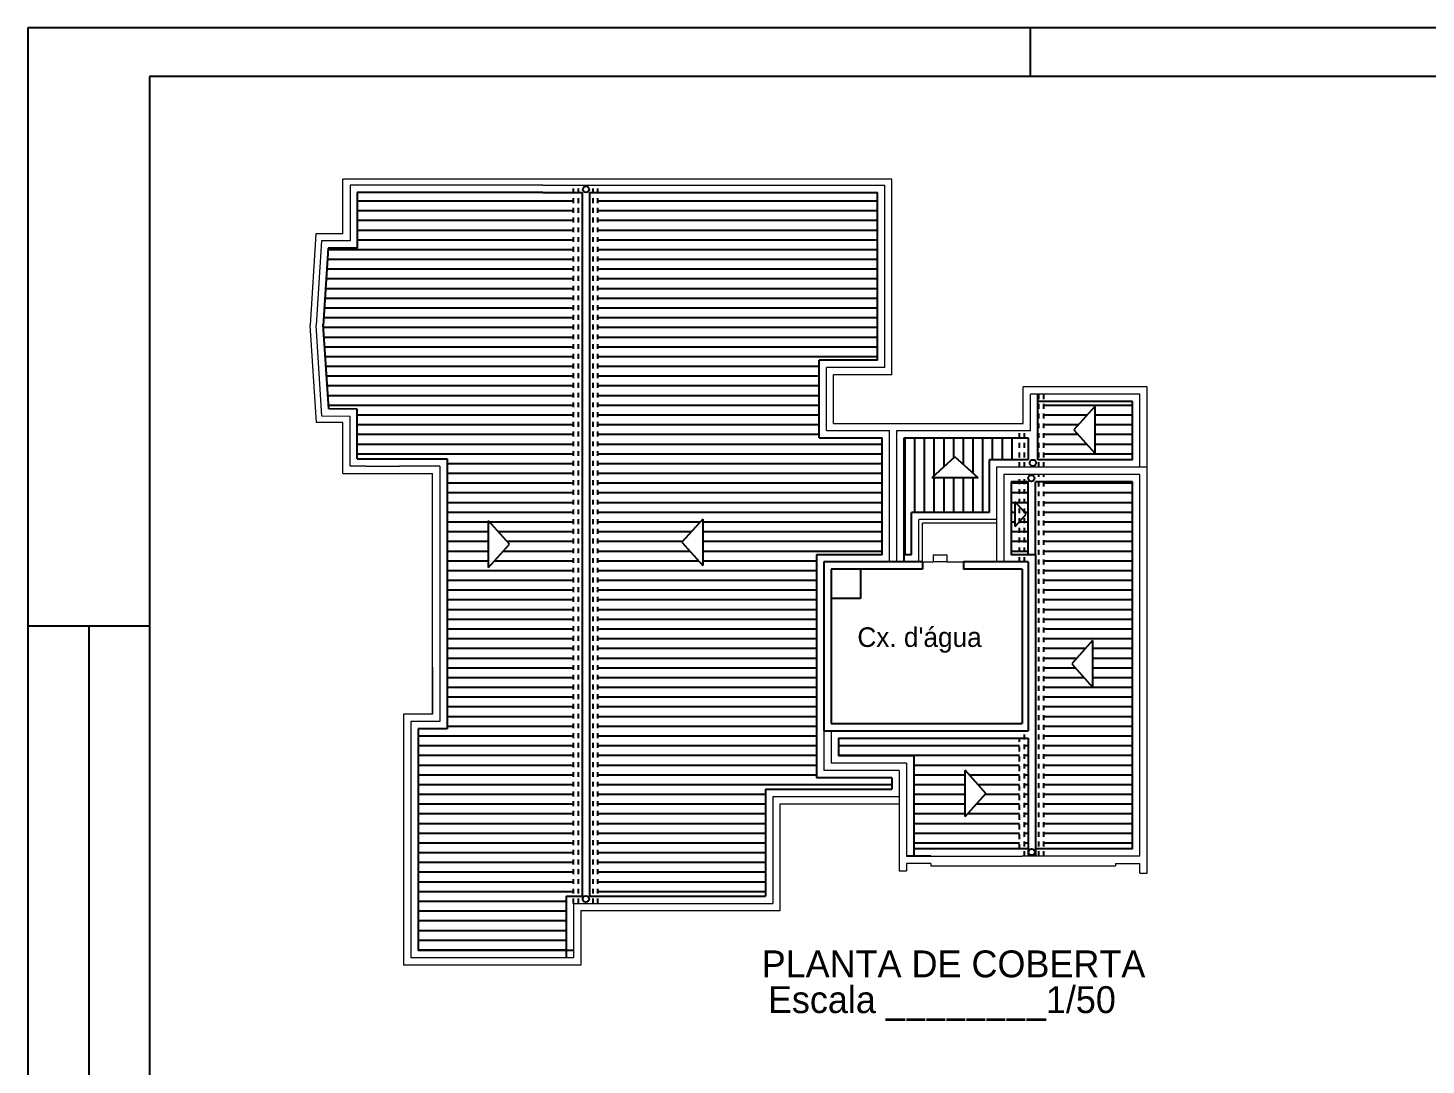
# Model space of a CAD drawing. Header units: millimetres. Extents: x 261 to 1016, y 850 to 1468.
# Drawn here: x 260.7 to 289.46, y 884.99 to 906.31 of the extents above; entities that cross this region are included whole.
import ezdxf

# ---------------------------------------------------------------- set-up
doc = ezdxf.new("R2010")
doc.units = ezdxf.units.MM
doc.linetypes.add('HIDDEN', pattern=[0.375, 0.25, -0.125])
for name, color, linetype in [('Alvenaria', 7, 'Continuous'), ('Esquadrias', 5, 'Continuous'), ('Paredebaix', 4, 'Continuous'), ('Piso', 1, 'Continuous'), ('Projeção', 8, 'HIDDEN'), ('Texto', 2, 'Continuous')]:
    doc.layers.add(name, color=color, linetype=linetype)
doc.styles.add('sandra', font='stylu.ttf', dxfattribs={"height": 0.1})
pattern_1 = [(0, (-163.05337, 81.15697), (0, 0.2), [])]

msp = doc.modelspace()

# ---------------------------------------------------------------- hatches: boundary and pattern name
at = {"layer": 'Piso'}
h = msp.add_hatch(dxfattribs=at)
h.set_pattern_fill('_USER,_O', color=256, scale=0.2, pattern_type=0)
h.set_pattern_definition(pattern_1)
h.paths.add_polyline_path([(271.925, 902.932), (271.295, 902.932), (267.475, 902.932), (267.475, 901.782), (266.877, 901.782), (266.776, 900.202), (266.886, 898.479), (267.475, 898.475), (267.475, 897.452), (269.325, 897.452), (269.325, 891.902), (268.725, 891.902), (268.725, 887.342), (271.775, 887.342), (271.775, 888.462), (271.925, 888.462)])
h.paths.add_polyline_path([(270.177, 896.175), (270.606, 895.697), (270.177, 895.219)], flags=16)
h = msp.add_hatch(dxfattribs=at)
h.set_pattern_fill('_USER,_O', color=256, scale=0.2, pattern_type=0)
h.set_pattern_definition(pattern_1)
h.paths.add_polyline_path([(276.975, 897.882), (276.975, 899.482), (278.175, 899.482), (278.175, 902.932), (272.425, 902.932), (272.425, 888.462), (275.875, 888.462), (275.875, 890.662), (278.475, 890.662), (278.475, 890.893), (276.925, 890.893), (276.925, 895.482), (278.275, 895.482), (278.275, 897.882)])
h.paths.add_polyline_path([(274.584, 896.215), (274.584, 895.259), (274.155, 895.737)], flags=16)
h = msp.add_hatch(dxfattribs=at)
h.set_pattern_fill('_USER,_O', color=256, scale=0.2, pattern_type=0)
h.set_pattern_definition(pattern_1)
h.paths.add_polyline_path([(283.425, 898.632), (281.6, 898.632), (281.6, 897.432), (283.425, 897.432)])
h.paths.add_polyline_path([(282.648, 897.572), (282.219, 898.05), (282.648, 898.528)], flags=16)
h.paths.add_polyline_path([(281.475, 897.432), (281.5, 897.432), (281.5, 898.632), (281.475, 898.632)])
h = msp.add_hatch(dxfattribs=at)
h.set_pattern_fill('_USER,_O', color=256, scale=0.2, angle=90, pattern_type=0)
h.set_pattern_definition([(90, (-163.05337, 81.15697), (-0.2, 1e-17), [])])
h.paths.add_polyline_path([(280.475, 896.352), (280.475, 897.432), (281.1, 897.432), (281.1, 897.882), (278.725, 897.882), (278.725, 895.482), (278.875, 895.482), (278.875, 896.352)])
h.paths.add_polyline_path([(279.292, 897.062), (279.77, 897.491), (280.248, 897.062)], flags=16)
h.paths.add_polyline_path([(281.275, 897.882), (281.2, 897.882), (281.2, 897.432), (281.275, 897.432)])
h = msp.add_hatch(dxfattribs=at)
h.set_pattern_fill('_USER,_O', color=256, scale=0.2, pattern_type=0)
h.set_pattern_definition(pattern_1)
h.paths.add_polyline_path([(280.925, 895.482), (281.1, 895.482), (281.1, 896.166), (281.008, 896.063), (281.008, 896.57), (281.1, 896.466), (281.1, 896.982), (280.925, 896.982)])
h.paths.add_polyline_path([(281.1, 896.466), (281.2, 896.355), (281.2, 896.982), (281.1, 896.982)])
h.paths.add_polyline_path([(281.2, 896.278), (281.1, 896.166), (281.1, 895.482), (281.2, 895.482)])
h.paths.add_polyline_path([(281.275, 896.982), (281.2, 896.982), (281.2, 896.355), (281.235, 896.316), (281.2, 896.278), (281.2, 895.482), (281.275, 895.482)])
h = msp.add_hatch(dxfattribs=at)
h.set_pattern_fill('_USER,_O', color=256, scale=0.2, pattern_type=0)
h.set_pattern_definition(pattern_1)
h.paths.add_polyline_path([(283.425, 896.982), (281.6, 896.982), (281.6, 889.432), (283.425, 889.432)])
h.paths.add_polyline_path([(282.604, 893.714), (282.604, 892.758), (282.175, 893.236)], flags=16)
h = msp.add_hatch(dxfattribs=at)
h.set_pattern_fill('_USER,_O', color=256, scale=0.2, pattern_type=0)
h.set_pattern_definition(pattern_1)
h.paths.add_polyline_path([(277.375, 891.712), (277.375, 891.343), (278.925, 891.343), (278.925, 889.432), (281.1, 889.432), (281.1, 891.712)])
h.paths.add_polyline_path([(279.979, 891.051), (280.408, 890.573), (279.979, 890.095)], flags=16)
h.paths.add_polyline_path([(281.2, 889.432), (281.275, 889.432), (281.275, 891.712), (281.2, 891.712)])

# ---------------------------------------------------------------- linework, layer by layer
at = {"layer": 'Alvenaria'}
for p, q in [((263.199, 905.312), (263.199, 865.312)), ((319.099, 905.312), (263.199, 905.312)), ((282.648, 898.528), (282.219, 898.05)), ((282.648, 898.528), (282.648, 897.572)), ((282.219, 898.05), (282.648, 897.572)), ((279.77, 897.491), (279.292, 897.062)), ((280.248, 897.062), (279.77, 897.491)), ((280.248, 897.062), (279.292, 897.062)), ((281.008, 896.063), (281.008, 896.57)), ((281.235, 896.316), (281.008, 896.57)), ((281.008, 896.063), (281.235, 896.316)), ((270.177, 895.219), (270.177, 896.175)), ((270.606, 895.697), (270.177, 896.175)), ((274.584, 896.215), (274.155, 895.737)), ((274.584, 896.215), (274.584, 895.259)), ((274.155, 895.737), (274.584, 895.259)), ((270.177, 895.219), (270.606, 895.697)), ((277.075, 895.332), (277.075, 891.862)), ((279.105, 895.332), (277.075, 895.332)), ((277.225, 895.182), (277.225, 892.012)), ((278.417, 895.182), (277.225, 895.182)), ((277.825, 895.182), (277.825, 894.582)), ((279.105, 895.182), (278.417, 895.182)), ((279.105, 895.332), (279.105, 895.182)), ((281.275, 895.332), (279.948, 895.332)), ((279.948, 895.332), (279.948, 895.182)), ((281.155, 895.182), (279.948, 895.182)), ((281.155, 895.182), (281.155, 892.832)), ((281.275, 895.332), (281.275, 891.862)), ((277.825, 894.582), (277.225, 894.582)), ((282.604, 893.714), (282.175, 893.236)), ((282.604, 893.714), (282.604, 892.758)), ((282.175, 893.236), (282.604, 892.758)), ((281.155, 892.832), (281.155, 892.012)), ((277.225, 892.012), (281.155, 892.012)), ((277.075, 891.862), (281.275, 891.862)), ((279.979, 890.095), (279.979, 891.051)), ((280.408, 890.573), (279.979, 891.051)), ((279.979, 890.095), (279.979, 891.051)), ((279.979, 891.051), (280.408, 890.573)), ((279.979, 890.095), (280.408, 890.573)), ((280.408, 890.573), (279.979, 890.095))]:
    msp.add_line(p, q, dxfattribs=at)
at = {"layer": 'Esquadrias', "lineweight": 0}
for p, q in [((278.475, 903.202), (267.175, 903.202)), ((267.175, 902.082), (267.175, 903.202)), ((278.475, 899.332), (278.475, 903.202)), ((267.325, 903.082), (267.325, 901.932)), ((271.295, 903.082), (267.325, 903.082)), ((271.295, 903.082), (278.325, 903.082)), ((278.325, 899.332), (278.325, 903.082)), ((266.625, 902.082), (266.505, 900.202)), ((267.175, 902.082), (266.625, 902.082)), ((266.736, 901.932), (266.626, 900.202)), ((267.325, 901.932), (266.736, 901.932)), ((266.633, 898.202), (266.505, 900.202)), ((266.745, 898.33), (266.626, 900.202)), ((277.125, 898.032), (277.125, 899.332)), ((278.325, 899.332), (277.125, 899.332)), ((277.275, 898.182), (277.275, 899.182)), ((278.475, 899.182), (277.275, 899.182)), ((278.475, 899.182), (278.475, 899.332)), ((283.725, 898.932), (281.175, 898.932)), ((281.175, 898.182), (281.175, 898.932)), ((283.725, 888.932), (283.725, 898.932)), ((283.575, 898.782), (281.325, 898.782)), ((281.325, 898.032), (281.325, 898.782)), ((283.575, 897.282), (283.575, 898.782)), ((267.325, 898.326), (266.745, 898.33)), ((267.325, 897.302), (267.325, 898.326)), ((267.175, 898.202), (266.633, 898.202)), ((267.175, 897.152), (267.175, 898.202)), ((277.125, 898.032), (278.425, 898.032)), ((277.275, 898.182), (278.575, 898.182)), ((278.425, 895.332), (278.425, 898.032)), ((278.575, 898.182), (281.175, 898.182)), ((278.575, 895.332), (278.575, 898.032)), ((278.575, 898.032), (281.325, 898.032)), ((267.655, 897.302), (267.325, 897.302)), ((267.655, 897.302), (268.345, 897.302)), ((269.175, 897.302), (268.345, 897.302)), ((268.425, 897.302), (268.375, 897.302)), ((269.175, 897.302), (269.175, 892.052)), ((283.725, 897.282), (280.625, 897.282)), ((280.625, 897.282), (280.625, 896.202)), ((281.275, 897.282), (281.155, 897.282)), ((267.175, 897.152), (269.025, 897.152)), ((269.025, 892.202), (269.025, 897.152)), ((283.575, 897.132), (280.775, 897.132)), ((280.775, 897.132), (280.775, 895.332)), ((283.575, 891.912), (283.575, 897.132)), ((279.025, 895.332), (279.025, 896.202)), ((280.625, 896.202), (279.025, 896.202)), ((279.105, 895.332), (279.105, 896.132)), ((280.625, 896.132), (279.105, 896.132)), ((280.625, 896.202), (280.625, 896.132)), ((280.625, 896.132), (280.625, 895.332)), ((279.325, 895.48), (279.325, 895.332)), ((279.325, 895.48), (279.607, 895.48)), ((279.607, 895.48), (279.607, 895.332)), ((279.105, 895.332), (279.325, 895.332)), ((279.607, 895.332), (279.325, 895.332)), ((279.607, 895.332), (279.948, 895.332)), ((283.575, 894.282), (283.575, 894.432)), ((283.575, 892.782), (283.575, 894.282)), ((269.025, 893.167), (269.025, 892.202)), ((283.575, 889.282), (283.575, 892.662)), ((269.025, 892.202), (268.425, 892.202)), ((268.425, 892.202), (268.425, 887.042)), ((269.175, 892.052), (268.575, 892.052)), ((268.575, 892.052), (268.575, 887.192)), ((277.075, 891.862), (277.075, 891.043)), ((277.225, 891.862), (277.225, 891.193)), ((278.775, 891.193), (277.225, 891.193)), ((278.775, 891.193), (278.775, 889.282)), ((278.625, 891.043), (277.075, 891.043)), ((278.625, 891.043), (278.625, 889.182)), ((276.025, 890.512), (276.025, 888.312)), ((276.025, 890.512), (278.625, 890.512)), ((276.175, 890.362), (278.625, 890.362)), ((276.175, 888.162), (276.175, 890.362)), ((276.175, 890.362), (278.625, 890.362)), ((278.625, 889.182), (278.625, 888.982)), ((278.775, 889.282), (281.155, 889.282)), ((279.275, 889.132), (278.775, 889.132)), ((278.775, 889.132), (278.775, 888.982)), ((279.275, 889.132), (279.275, 889.082)), ((283.575, 889.282), (281.155, 889.282)), ((283.075, 889.132), (283.575, 889.132)), ((283.075, 889.132), (283.075, 889.082)), ((283.575, 888.932), (283.575, 889.132)), ((278.625, 888.982), (278.775, 888.982)), ((279.275, 889.082), (283.075, 889.082)), ((283.575, 888.932), (283.725, 888.932)), ((271.925, 888.312), (271.925, 887.192)), ((271.925, 888.312), (276.025, 888.312)), ((272.075, 888.162), (272.075, 887.262)), ((272.075, 888.162), (272.075, 887.042)), ((272.075, 888.162), (276.175, 888.162)), ((271.925, 887.192), (268.575, 887.192)), ((272.075, 887.042), (268.425, 887.042))]:
    msp.add_line(p, q, dxfattribs=at)
at = {"layer": 'Paredebaix'}
for p, q in [((260.699, 906.312), (260.699, 864.312)), ((320.099, 906.312), (260.699, 906.312)), ((281.319, 906.312), (281.319, 905.312)), ((267.475, 902.932), (267.475, 901.782)), ((271.295, 902.932), (267.475, 902.932)), ((271.295, 902.932), (272.1, 902.932)), ((272.1, 902.932), (272.1, 888.462)), ((272.25, 902.932), (278.175, 902.932)), ((272.25, 902.932), (272.25, 888.462)), ((278.175, 899.482), (278.175, 902.932)), ((266.877, 901.782), (266.775, 900.193)), ((267.475, 901.782), (266.877, 901.782)), ((266.886, 898.479), (266.775, 900.212)), ((276.975, 897.882), (276.975, 899.482)), ((278.175, 899.482), (276.975, 899.482)), ((281.475, 897.432), (281.475, 898.782)), ((283.425, 898.632), (281.475, 898.632)), ((283.425, 897.432), (283.425, 898.632)), ((267.475, 898.475), (266.886, 898.479)), ((267.475, 897.452), (267.475, 898.475)), ((276.975, 897.882), (278.275, 897.882)), ((278.275, 895.482), (278.275, 897.882)), ((278.725, 895.332), (278.725, 897.882)), ((278.725, 897.882), (281.275, 897.882)), ((281.275, 897.882), (281.275, 897.432)), ((267.475, 897.452), (269.325, 897.452)), ((269.325, 897.452), (269.325, 891.902)), ((281.275, 897.432), (280.475, 897.432)), ((280.475, 897.432), (280.475, 896.352)), ((283.425, 897.432), (281.475, 897.432)), ((281.275, 896.982), (280.925, 896.982)), ((280.925, 896.982), (280.925, 895.482)), ((281.275, 895.482), (281.275, 896.982)), ((283.425, 896.982), (281.425, 896.982)), ((281.425, 895.482), (281.425, 896.982)), ((283.425, 889.432), (283.425, 896.982)), ((278.875, 895.482), (278.875, 896.352)), ((280.475, 896.352), (278.875, 896.352)), ((278.275, 895.482), (276.925, 895.482)), ((276.925, 895.482), (276.925, 890.893)), ((278.875, 895.482), (278.725, 895.482)), ((281.425, 895.482), (280.925, 895.482)), ((281.425, 895.482), (281.425, 889.282)), ((263.199, 894.012), (260.699, 894.012)), ((261.949, 894.012), (261.949, 864.312)), ((269.325, 891.902), (268.725, 891.902)), ((268.725, 891.902), (268.725, 887.342)), ((277.375, 891.712), (281.275, 891.712)), ((277.375, 891.712), (277.375, 891.343)), ((277.375, 891.712), (281.275, 891.712)), ((277.375, 891.712), (277.375, 891.343)), ((281.275, 891.712), (281.275, 889.282)), ((278.925, 891.343), (277.375, 891.343)), ((278.925, 891.343), (277.375, 891.343)), ((278.925, 891.343), (278.925, 889.432)), ((278.925, 891.343), (278.925, 889.282)), ((278.475, 890.893), (276.925, 890.893)), ((278.475, 890.893), (278.475, 890.662)), ((275.875, 890.662), (275.875, 888.462)), ((275.875, 890.662), (278.475, 890.662)), ((281.275, 889.432), (278.925, 889.432)), ((283.425, 889.432), (281.425, 889.432)), ((279.275, 889.282), (278.775, 889.282)), ((271.775, 888.462), (271.775, 887.192)), ((271.775, 888.462), (272.1, 888.462)), ((272.25, 888.462), (275.875, 888.462)), ((271.925, 887.342), (268.725, 887.342))]:
    msp.add_line(p, q, dxfattribs=at)
for centre in [(272.179, 902.993), (281.375, 897.369), (281.344, 897.054), (281.349, 889.365), (272.178, 888.401)]:
    msp.add_circle(centre, 0.0651, dxfattribs=at)
at = {"layer": 'Projeção', "ltscale": 0.3}
for p, q in [((271.925, 888.312), (271.925, 903.082)), ((272.025, 888.312), (272.025, 903.082)), ((272.325, 888.312), (272.325, 903.082)), ((272.425, 888.312), (272.425, 903.082)), ((281.5, 897.282), (281.5, 898.782)), ((281.6, 897.282), (281.6, 898.782)), ((281.1, 897.282), (281.1, 898.032)), ((281.2, 897.282), (281.2, 898.032)), ((281.1, 895.332), (281.1, 897.132)), ((281.2, 895.332), (281.2, 897.132)), ((281.5, 889.282), (281.5, 897.132)), ((281.6, 889.282), (281.6, 897.132)), ((281.1, 889.432), (281.1, 891.712)), ((281.2, 889.282), (281.2, 891.862))]:
    msp.add_line(p, q, dxfattribs=at)

# ---------------------------------------------------------------- texts
at = {"layer": 'Texto', "style": 'sandra'}
for s, height, p in [("Cx. d'água", 0.4026, (277.764, 893.585)), ('PLANTA DE COBERTA', 0.55332, (275.794, 886.791)), ('Escala ________1/50', 0.55332, (275.923, 886.056))]:
    msp.add_text(s, height=height, dxfattribs=at).set_placement(p)

doc.saveas('drawing.dxf')
